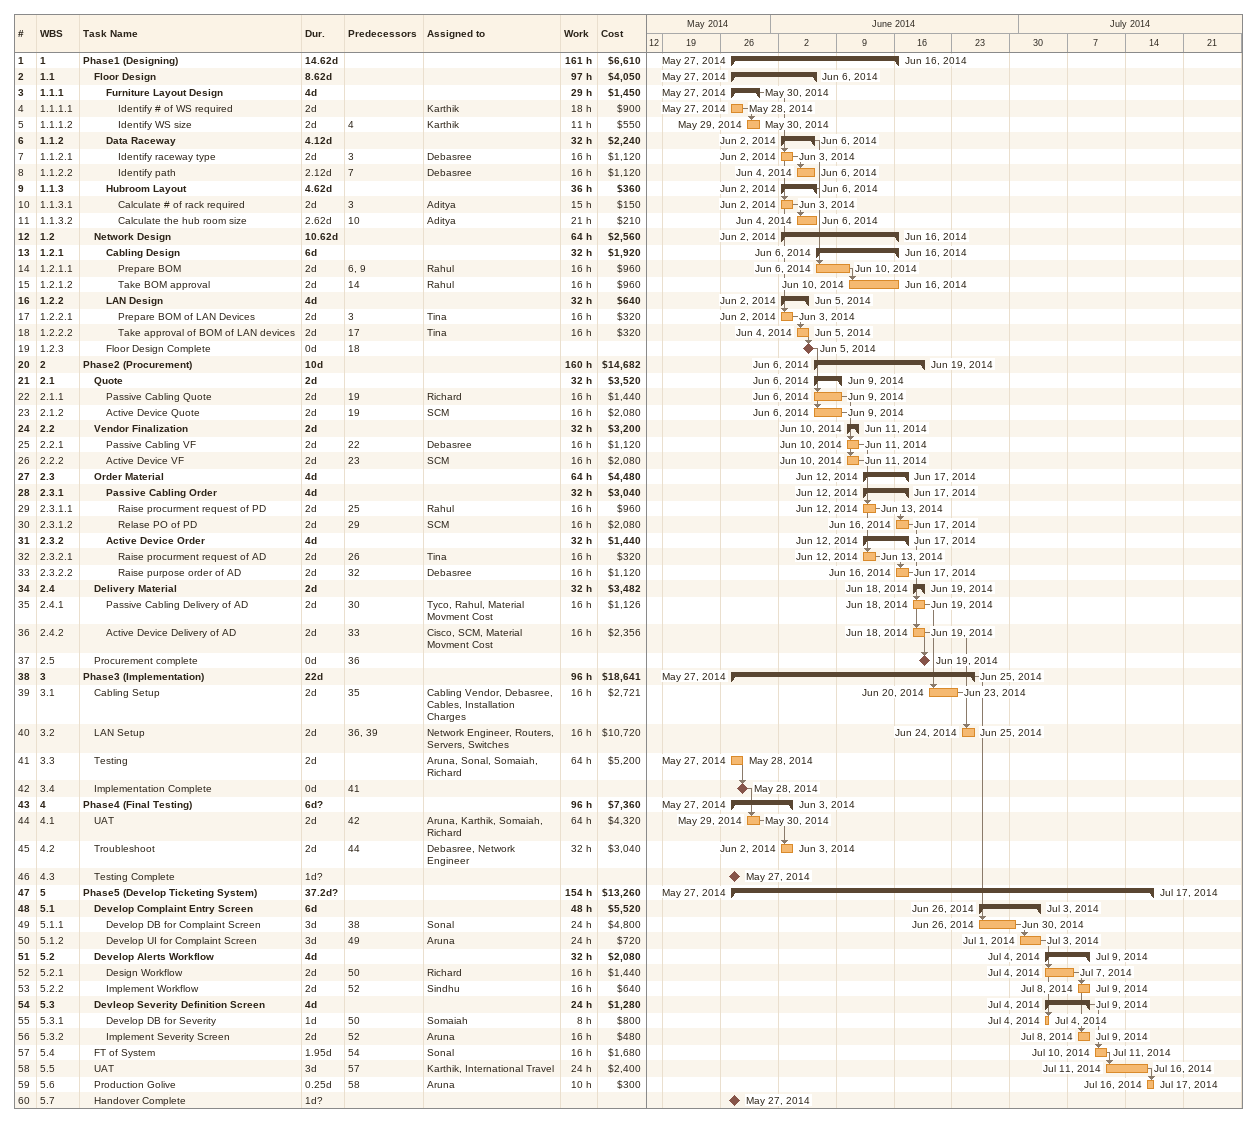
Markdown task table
| ID | WBS | Task | Duration | Start | Finish | Predecessors | Resources | Work (h) | Cost ($) |
|---|---|---|---|---|---|---|---|---|---|
| 1 | 1 | **Phase1 (Designing)** | 14.62d | 2014-05-27 | 2014-06-16 |  |  | 161 | 6610 |
| 2 | 1.1 | **Floor Design** | 8.62d | 2014-05-27 | 2014-06-06 |  |  | 97 | 4050 |
| 3 | 1.1.1 | **Furniture Layout Design** | 4d | 2014-05-27 | 2014-05-30 |  |  | 29 | 1450 |
| 4 | 1.1.1.1 | Identify # of WS required | 2d | 2014-05-27 | 2014-05-28 |  | Karthik | 18 | 900 |
| 5 | 1.1.1.2 | Identify WS size | 2d | 2014-05-29 | 2014-05-30 | 4 | Karthik | 11 | 550 |
| 6 | 1.1.2 | **Data Raceway** | 4.12d | 2014-06-02 | 2014-06-06 |  |  | 32 | 2240 |
| 7 | 1.1.2.1 | Identify raceway type | 2d | 2014-06-02 | 2014-06-03 | 3 | Debasree | 16 | 1120 |
| 8 | 1.1.2.2 | Identify path | 2.12d | 2014-06-04 | 2014-06-06 | 7 | Debasree | 16 | 1120 |
| 9 | 1.1.3 | **Hubroom Layout** | 4.62d | 2014-06-02 | 2014-06-06 |  |  | 36 | 360 |
| 10 | 1.1.3.1 | Calculate # of rack required | 2d | 2014-06-02 | 2014-06-03 | 3 | Aditya | 15 | 150 |
| 11 | 1.1.3.2 | Calculate the hub room size | 2.62d | 2014-06-04 | 2014-06-06 | 10 | Aditya | 21 | 210 |
| 12 | 1.2 | **Network Design** | 10.62d | 2014-06-02 | 2014-06-16 |  |  | 64 | 2560 |
| 13 | 1.2.1 | **Cabling Design** | 6d | 2014-06-06 | 2014-06-16 |  |  | 32 | 1920 |
| 14 | 1.2.1.1 | Prepare BOM | 2d | 2014-06-06 | 2014-06-10 | 6, 9 | Rahul | 16 | 960 |
| 15 | 1.2.1.2 | Take BOM approval | 2d | 2014-06-10 | 2014-06-16 | 14 | Rahul | 16 | 960 |
| 16 | 1.2.2 | **LAN Design** | 4d | 2014-06-02 | 2014-06-05 |  |  | 32 | 640 |
| 17 | 1.2.2.1 | Prepare BOM of LAN Devices | 2d | 2014-06-02 | 2014-06-03 | 3 | Tina | 16 | 320 |
| 18 | 1.2.2.2 | Take approval of BOM of LAN devices | 2d | 2014-06-04 | 2014-06-05 | 17 | Tina | 16 | 320 |
| 19 | 1.2.3 | Floor Design Complete | 0d | 2014-06-05 | 2014-06-05 | 18 |  |  |  |
| 20 | 2 | **Phase2 (Procurement)** | 10d | 2014-06-06 | 2014-06-19 |  |  | 160 | 14682 |
| 21 | 2.1 | **Quote** | 2d | 2014-06-06 | 2014-06-09 |  |  | 32 | 3520 |
| 22 | 2.1.1 | Passive Cabling Quote | 2d | 2014-06-06 | 2014-06-09 | 19 | Richard | 16 | 1440 |
| 23 | 2.1.2 | Active Device Quote | 2d | 2014-06-06 | 2014-06-09 | 19 | SCM | 16 | 2080 |
| 24 | 2.2 | **Vendor Finalization** | 2d | 2014-06-10 | 2014-06-11 |  |  | 32 | 3200 |
| 25 | 2.2.1 | Passive Cabling VF | 2d | 2014-06-10 | 2014-06-11 | 22 | Debasree | 16 | 1120 |
| 26 | 2.2.2 | Active Device VF | 2d | 2014-06-10 | 2014-06-11 | 23 | SCM | 16 | 2080 |
| 27 | 2.3 | **Order Material** | 4d | 2014-06-12 | 2014-06-17 |  |  | 64 | 4480 |
| 28 | 2.3.1 | **Passive Cabling Order** | 4d | 2014-06-12 | 2014-06-17 |  |  | 32 | 3040 |
| 29 | 2.3.1.1 | Raise procurment request of PD | 2d | 2014-06-12 | 2014-06-13 | 25 | Rahul | 16 | 960 |
| 30 | 2.3.1.2 | Relase PO of PD | 2d | 2014-06-16 | 2014-06-17 | 29 | SCM | 16 | 2080 |
| 31 | 2.3.2 | **Active Device Order** | 4d | 2014-06-12 | 2014-06-17 |  |  | 32 | 1440 |
| 32 | 2.3.2.1 | Raise procurment request of AD | 2d | 2014-06-12 | 2014-06-13 | 26 | Tina | 16 | 320 |
| 33 | 2.3.2.2 | Raise purpose order of AD | 2d | 2014-06-16 | 2014-06-17 | 32 | Debasree | 16 | 1120 |
| 34 | 2.4 | **Delivery Material** | 2d | 2014-06-18 | 2014-06-19 |  |  | 32 | 3482 |
| 35 | 2.4.1 | Passive Cabling Delivery of AD | 2d | 2014-06-18 | 2014-06-19 | 30 | Tyco, Rahul, Material Movment Cost | 16 | 1126 |
| 36 | 2.4.2 | Active Device Delivery of AD | 2d | 2014-06-18 | 2014-06-19 | 33 | Cisco, SCM, Material Movment Cost | 16 | 2356 |
| 37 | 2.5 | Procurement complete | 0d | 2014-06-19 | 2014-06-19 | 36 |  |  |  |
| 38 | 3 | **Phase3 (Implementation)** | 22d | 2014-05-27 | 2014-06-25 |  |  | 96 | 18641 |
| 39 | 3.1 | Cabling Setup | 2d | 2014-06-20 | 2014-06-23 | 35 | Cabling Vendor, Debasree, Cables, Installation Charges | 16 | 2721 |
| 40 | 3.2 | LAN Setup | 2d | 2014-06-24 | 2014-06-25 | 36, 39 | Network Engineer, Routers, Servers, Switches | 16 | 10720 |
| 41 | 3.3 | Testing | 2d | 2014-05-27 | 2014-05-28 |  | Aruna, Sonal, Somaiah, Richard | 64 | 5200 |
| 42 | 3.4 | Implementation Complete | 0d | 2014-05-28 | 2014-05-28 | 41 |  |  |  |
| 43 | 4 | **Phase4 (Final Testing)** | 6d? | 2014-05-27 | 2014-06-03 |  |  | 96 | 7360 |
| 44 | 4.1 | UAT | 2d | 2014-05-29 | 2014-05-30 | 42 | Aruna, Karthik, Somaiah, Richard | 64 | 4320 |
| 45 | 4.2 | Troubleshoot | 2d | 2014-06-02 | 2014-06-03 | 44 | Debasree, Network Engineer | 32 | 3040 |
| 46 | 4.3 | Testing Complete | 1d? | 2014-05-27 | 2014-05-27 |  |  |  |  |
| 47 | 5 | **Phase5 (Develop Ticketing System)** | 37.2d? | 2014-05-27 | 2014-07-17 |  |  | 154 | 13260 |
| 48 | 5.1 | **Develop Complaint Entry Screen** | 6d | 2014-06-26 | 2014-07-03 |  |  | 48 | 5520 |
| 49 | 5.1.1 | Develop DB for Complaint Screen | 3d | 2014-06-26 | 2014-06-30 | 38 | Sonal | 24 | 4800 |
| 50 | 5.1.2 | Develop UI for Complaint Screen | 3d | 2014-07-01 | 2014-07-03 | 49 | Aruna | 24 | 720 |
| 51 | 5.2 | **Develop Alerts Workflow** | 4d | 2014-07-04 | 2014-07-09 |  |  | 32 | 2080 |
| 52 | 5.2.1 | Design Workflow | 2d | 2014-07-04 | 2014-07-07 | 50 | Richard | 16 | 1440 |
| 53 | 5.2.2 | Implement Workflow | 2d | 2014-07-08 | 2014-07-09 | 52 | Sindhu | 16 | 640 |
| 54 | 5.3 | **Devleop Severity Definition Screen** | 4d | 2014-07-04 | 2014-07-09 |  |  | 24 | 1280 |
| 55 | 5.3.1 | Develop DB for Severity | 1d | 2014-07-04 | 2014-07-04 | 50 | Somaiah | 8 | 800 |
| 56 | 5.3.2 | Implement Severity Screen | 2d | 2014-07-08 | 2014-07-09 | 52 | Aruna | 16 | 480 |
| 57 | 5.4 | FT of System | 1.95d | 2014-07-10 | 2014-07-11 | 54 | Sonal | 16 | 1680 |
| 58 | 5.5 | UAT | 3d | 2014-07-11 | 2014-07-16 | 57 | Karthik, International Travel | 24 | 2400 |
| 59 | 5.6 | Production Golive | 0.25d | 2014-07-16 | 2014-07-17 | 58 | Aruna | 10 | 300 |
| 60 | 5.7 | Handover Complete | 1d? | 2014-05-27 | 2014-05-27 |  |  |  |  |
